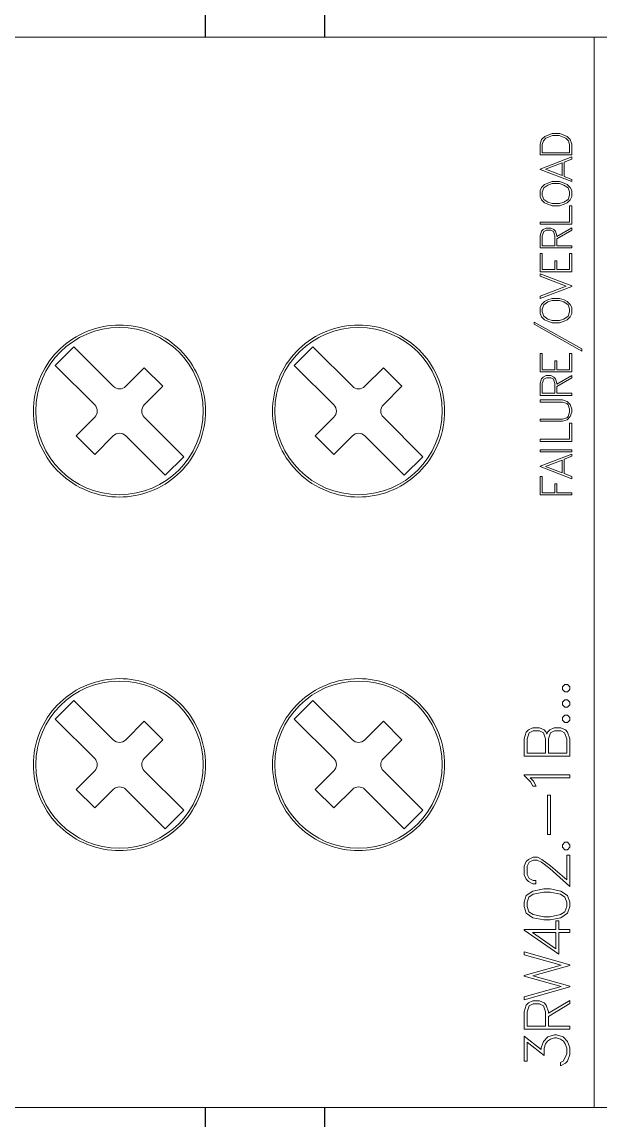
# Model space of a CAD drawing. Header units: millimetres. Extents: x 0 to 69574, y -5 to 41746.
# Drawn here: x 45450.32 to 45474.5, y 20274.33 to 20320.29 of the extents above; entities that cross this region are included whole.
import ezdxf

# ---------------------------------------------------------------- set-up
doc = ezdxf.new("R2010")
doc.units = ezdxf.units.MM
doc.set_wipeout_variables(frame=1)
doc.layers.add('000-PI-Oprema', color=30, linetype='Continuous', lineweight=5)
doc.layers.add('004-PI-DIN Šina', color=3, linetype='Continuous')

# ---------------------------------------------------------------- blocks, each defined once
blk = doc.blocks.new('3RW4026-1BB14')
blk.add_wipeout([(45618.425, 37573.123), (45663.225, 37573.123), (45663.225, 37448.123), (45618.425, 37448.123)]).dxf.layer = '000-PI-Oprema'
at = {"layer": '000-PI-Oprema'}
for p, q in [((45618.425, 37448.123), (45618.425, 37542.623)), ((45663.225, 37448.123), (45663.225, 37542.623)), ((45631.437, 37505.066), (45631.601, 37505.127)), ((45631.601, 37505.127), (45631.767, 37505.179)), ((45631.767, 37505.179), (45631.935, 37505.224)), ((45631.935, 37505.224), (45632.103, 37505.26)), ((45632.103, 37505.26), (45632.273, 37505.288)), ((45632.273, 37505.288), (45632.441, 37505.308)), ((45632.441, 37505.308), (45632.609, 37505.319)), ((45632.609, 37505.319), (45632.775, 37505.323)), ((45632.94, 37505.319), (45632.775, 37505.323)), ((45633.108, 37505.308), (45632.94, 37505.319)), ((45633.276, 37505.288), (45633.108, 37505.308)), ((45633.446, 37505.26), (45633.276, 37505.288)), ((45633.614, 37505.224), (45633.446, 37505.26)), ((45633.782, 37505.179), (45633.614, 37505.224)), ((45633.948, 37505.127), (45633.782, 37505.179)), ((45634.112, 37505.066), (45633.948, 37505.127)), ((45646.237, 37505.066), (45646.401, 37505.127)), ((45646.401, 37505.127), (45646.567, 37505.179)), ((45646.567, 37505.179), (45646.735, 37505.224)), ((45646.735, 37505.224), (45646.903, 37505.26)), ((45646.903, 37505.26), (45647.073, 37505.288)), ((45647.073, 37505.288), (45647.241, 37505.308)), ((45647.241, 37505.308), (45647.409, 37505.319)), ((45647.409, 37505.319), (45647.575, 37505.323)), ((45647.74, 37505.319), (45647.575, 37505.323)), ((45647.908, 37505.308), (45647.74, 37505.319)), ((45648.076, 37505.288), (45647.908, 37505.308)), ((45648.246, 37505.26), (45648.076, 37505.288)), ((45648.414, 37505.224), (45648.246, 37505.26)), ((45648.582, 37505.179), (45648.414, 37505.224)), ((45648.748, 37505.127), (45648.582, 37505.179)), ((45648.912, 37505.066), (45648.748, 37505.127)), ((45630.541, 37504.547), (45630.678, 37504.65)), ((45630.678, 37504.65), (45630.82, 37504.746)), ((45630.82, 37504.746), (45630.968, 37504.837)), ((45630.968, 37504.837), (45631.12, 37504.921)), ((45631.12, 37504.921), (45631.277, 37504.997)), ((45631.277, 37504.997), (45631.437, 37505.066)), ((45634.272, 37504.997), (45634.112, 37505.066)), ((45634.429, 37504.921), (45634.272, 37504.997)), ((45634.581, 37504.837), (45634.429, 37504.921)), ((45634.729, 37504.746), (45634.581, 37504.837)), ((45634.871, 37504.65), (45634.729, 37504.746)), ((45635.008, 37504.547), (45634.871, 37504.65)), ((45645.341, 37504.547), (45645.478, 37504.65)), ((45645.478, 37504.65), (45645.62, 37504.746)), ((45645.62, 37504.746), (45645.768, 37504.837)), ((45645.768, 37504.837), (45645.92, 37504.921)), ((45645.92, 37504.921), (45646.077, 37504.997)), ((45646.077, 37504.997), (45646.237, 37505.066)), ((45649.072, 37504.997), (45648.912, 37505.066)), ((45649.229, 37504.921), (45649.072, 37504.997)), ((45649.381, 37504.837), (45649.229, 37504.921)), ((45649.529, 37504.746), (45649.381, 37504.837)), ((45649.671, 37504.65), (45649.529, 37504.746)), ((45649.808, 37504.547), (45649.671, 37504.65)), ((45630.059, 37504.086), (45630.171, 37504.21)), ((45630.171, 37504.21), (45630.288, 37504.326)), ((45630.288, 37504.326), (45630.411, 37504.439)), ((45630.411, 37504.439), (45630.541, 37504.547)), ((45633.034, 37502.76), (45634.684, 37504.41)), ((45635.462, 37503.632), (45634.684, 37504.41)), ((45635.138, 37504.439), (45635.008, 37504.547)), ((45635.261, 37504.326), (45635.138, 37504.439)), ((45635.378, 37504.21), (45635.261, 37504.326)), ((45635.49, 37504.086), (45635.378, 37504.21)), ((45644.859, 37504.086), (45644.971, 37504.21)), ((45644.971, 37504.21), (45645.088, 37504.326)), ((45645.088, 37504.326), (45645.211, 37504.439)), ((45645.211, 37504.439), (45645.341, 37504.547)), ((45647.834, 37502.76), (45649.484, 37504.41)), ((45650.262, 37503.632), (45649.484, 37504.41)), ((45649.938, 37504.439), (45649.808, 37504.547)), ((45650.061, 37504.326), (45649.938, 37504.439)), ((45650.178, 37504.21), (45650.061, 37504.326)), ((45650.29, 37504.086), (45650.178, 37504.21)), ((45629.751, 37503.678), (45629.848, 37503.82)), ((45629.848, 37503.82), (45629.951, 37503.956)), ((45629.951, 37503.956), (45630.059, 37504.086)), ((45635.598, 37503.956), (45635.49, 37504.086)), ((45635.701, 37503.82), (45635.598, 37503.956)), ((45635.798, 37503.678), (45635.701, 37503.82)), ((45644.551, 37503.678), (45644.648, 37503.82)), ((45644.648, 37503.82), (45644.751, 37503.956)), ((45644.751, 37503.956), (45644.859, 37504.086)), ((45650.398, 37503.956), (45650.29, 37504.086)), ((45650.501, 37503.82), (45650.398, 37503.956)), ((45650.598, 37503.678), (45650.501, 37503.82)), ((45629.501, 37503.221), (45629.577, 37503.378)), ((45629.577, 37503.378), (45629.661, 37503.53)), ((45629.661, 37503.53), (45629.751, 37503.678)), ((45630.96, 37502.76), (45631.737, 37503.538)), ((45632.515, 37502.76), (45631.737, 37503.538)), ((45633.812, 37501.983), (45635.462, 37503.632)), ((45635.888, 37503.53), (45635.798, 37503.678)), ((45635.972, 37503.378), (45635.888, 37503.53)), ((45636.048, 37503.221), (45635.972, 37503.378)), ((45644.301, 37503.221), (45644.377, 37503.378)), ((45644.377, 37503.378), (45644.461, 37503.53)), ((45644.461, 37503.53), (45644.551, 37503.678)), ((45645.76, 37502.76), (45646.537, 37503.538)), ((45647.315, 37502.76), (45646.537, 37503.538)), ((45648.612, 37501.983), (45650.262, 37503.632)), ((45650.688, 37503.53), (45650.598, 37503.678)), ((45650.772, 37503.378), (45650.688, 37503.53)), ((45650.848, 37503.221), (45650.772, 37503.378)), ((45629.318, 37502.731), (45629.371, 37502.897)), ((45629.371, 37502.897), (45629.432, 37503.06)), ((45629.432, 37503.06), (45629.501, 37503.221)), ((45636.117, 37503.06), (45636.048, 37503.221)), ((45636.178, 37502.897), (45636.117, 37503.06)), ((45636.231, 37502.731), (45636.178, 37502.897)), ((45644.118, 37502.731), (45644.171, 37502.897)), ((45644.171, 37502.897), (45644.232, 37503.06)), ((45644.232, 37503.06), (45644.301, 37503.221)), ((45650.917, 37503.06), (45650.848, 37503.221)), ((45650.978, 37502.897), (45650.917, 37503.06)), ((45651.031, 37502.731), (45650.978, 37502.897)), ((45629.21, 37502.225), (45629.238, 37502.394)), ((45629.238, 37502.394), (45629.274, 37502.563)), ((45629.274, 37502.563), (45629.318, 37502.731)), ((45631.737, 37501.983), (45630.96, 37502.76)), ((45636.275, 37502.563), (45636.231, 37502.731)), ((45636.311, 37502.394), (45636.275, 37502.563)), ((45636.339, 37502.225), (45636.311, 37502.394)), ((45644.01, 37502.225), (45644.038, 37502.394)), ((45644.038, 37502.394), (45644.074, 37502.563)), ((45644.074, 37502.563), (45644.118, 37502.731)), ((45646.537, 37501.983), (45645.76, 37502.76)), ((45651.075, 37502.563), (45651.031, 37502.731)), ((45651.111, 37502.394), (45651.075, 37502.563)), ((45651.139, 37502.225), (45651.111, 37502.394)), ((45629.175, 37501.723), (45629.178, 37501.889)), ((45629.178, 37501.889), (45629.19, 37502.056)), ((45629.19, 37502.056), (45629.21, 37502.225)), ((45636.359, 37502.056), (45636.339, 37502.225)), ((45636.371, 37501.889), (45636.359, 37502.056)), ((45636.375, 37501.723), (45636.371, 37501.889)), ((45643.975, 37501.723), (45643.978, 37501.889)), ((45643.978, 37501.889), (45643.99, 37502.056)), ((45643.99, 37502.056), (45644.01, 37502.225)), ((45651.159, 37502.056), (45651.139, 37502.225)), ((45651.171, 37501.889), (45651.159, 37502.056)), ((45651.175, 37501.723), (45651.171, 37501.889)), ((45629.178, 37501.563), (45629.175, 37501.723)), ((45629.189, 37501.4), (45629.178, 37501.563)), ((45630.088, 37499.814), (45631.737, 37501.464)), ((45634.589, 37500.686), (45633.812, 37501.464)), ((45636.36, 37501.4), (45636.371, 37501.563)), ((45636.371, 37501.563), (45636.375, 37501.723)), ((45643.978, 37501.563), (45643.975, 37501.723)), ((45643.989, 37501.4), (45643.978, 37501.563)), ((45644.888, 37499.814), (45646.537, 37501.464)), ((45649.389, 37500.686), (45648.612, 37501.464)), ((45651.16, 37501.4), (45651.171, 37501.563)), ((45651.171, 37501.563), (45651.175, 37501.723)), ((45629.208, 37501.236), (45629.189, 37501.4)), ((45629.234, 37501.072), (45629.208, 37501.236)), ((45629.268, 37500.908), (45629.234, 37501.072)), ((45636.281, 37500.908), (45636.315, 37501.072)), ((45636.315, 37501.072), (45636.341, 37501.236)), ((45636.341, 37501.236), (45636.36, 37501.4)), ((45644.008, 37501.236), (45643.989, 37501.4)), ((45644.034, 37501.072), (45644.008, 37501.236)), ((45644.068, 37500.908), (45644.034, 37501.072)), ((45651.081, 37500.908), (45651.115, 37501.072)), ((45651.115, 37501.072), (45651.141, 37501.236)), ((45651.141, 37501.236), (45651.16, 37501.4)), ((45629.31, 37500.745), (45629.268, 37500.908)), ((45629.36, 37500.584), (45629.31, 37500.745)), ((45629.417, 37500.424), (45629.36, 37500.584)), ((45630.865, 37499.036), (45632.515, 37500.686)), ((45633.812, 37499.908), (45633.034, 37500.686)), ((45633.812, 37499.908), (45634.589, 37500.686)), ((45636.132, 37500.424), (45636.189, 37500.584)), ((45636.189, 37500.584), (45636.239, 37500.745)), ((45636.239, 37500.745), (45636.281, 37500.908)), ((45644.11, 37500.745), (45644.068, 37500.908)), ((45644.16, 37500.584), (45644.11, 37500.745)), ((45644.217, 37500.424), (45644.16, 37500.584)), ((45645.665, 37499.036), (45647.315, 37500.686)), ((45648.612, 37499.908), (45647.834, 37500.686)), ((45648.612, 37499.908), (45649.389, 37500.686)), ((45650.932, 37500.424), (45650.989, 37500.584)), ((45650.989, 37500.584), (45651.039, 37500.745)), ((45651.039, 37500.745), (45651.081, 37500.908)), ((45629.482, 37500.268), (45629.417, 37500.424)), ((45629.554, 37500.115), (45629.482, 37500.268)), ((45629.633, 37499.965), (45629.554, 37500.115)), ((45635.916, 37499.965), (45635.995, 37500.115)), ((45635.995, 37500.115), (45636.067, 37500.268)), ((45636.067, 37500.268), (45636.132, 37500.424)), ((45644.282, 37500.268), (45644.217, 37500.424)), ((45644.354, 37500.115), (45644.282, 37500.268)), ((45644.433, 37499.965), (45644.354, 37500.115)), ((45650.716, 37499.965), (45650.795, 37500.115)), ((45650.795, 37500.115), (45650.867, 37500.268)), ((45650.867, 37500.268), (45650.932, 37500.424)), ((45629.719, 37499.82), (45629.633, 37499.965)), ((45629.81, 37499.68), (45629.719, 37499.82)), ((45629.908, 37499.546), (45629.81, 37499.68)), ((45630.865, 37499.036), (45630.088, 37499.814)), ((45635.641, 37499.546), (45635.739, 37499.68)), ((45635.739, 37499.68), (45635.83, 37499.82)), ((45635.83, 37499.82), (45635.916, 37499.965)), ((45644.519, 37499.82), (45644.433, 37499.965)), ((45644.61, 37499.68), (45644.519, 37499.82)), ((45644.708, 37499.546), (45644.61, 37499.68)), ((45645.665, 37499.036), (45644.888, 37499.814)), ((45650.441, 37499.546), (45650.539, 37499.68)), ((45650.539, 37499.68), (45650.63, 37499.82)), ((45650.63, 37499.82), (45650.716, 37499.965)), ((45630.011, 37499.417), (45629.908, 37499.546)), ((45630.118, 37499.294), (45630.011, 37499.417)), ((45630.229, 37499.178), (45630.118, 37499.294)), ((45630.345, 37499.067), (45630.229, 37499.178)), ((45635.204, 37499.067), (45635.32, 37499.178)), ((45635.32, 37499.178), (45635.431, 37499.294)), ((45635.431, 37499.294), (45635.538, 37499.417)), ((45635.538, 37499.417), (45635.641, 37499.546)), ((45644.811, 37499.417), (45644.708, 37499.546)), ((45644.918, 37499.294), (45644.811, 37499.417)), ((45645.029, 37499.178), (45644.918, 37499.294)), ((45645.145, 37499.067), (45645.029, 37499.178)), ((45650.004, 37499.067), (45650.12, 37499.178)), ((45650.12, 37499.178), (45650.231, 37499.294)), ((45650.231, 37499.294), (45650.338, 37499.417)), ((45650.338, 37499.417), (45650.441, 37499.546)), ((45630.468, 37498.96), (45630.345, 37499.067)), ((45630.596, 37498.857), (45630.468, 37498.96)), ((45630.731, 37498.759), (45630.596, 37498.857)), ((45630.871, 37498.668), (45630.731, 37498.759)), ((45631.016, 37498.582), (45630.871, 37498.668)), ((45634.533, 37498.582), (45634.678, 37498.668)), ((45634.678, 37498.668), (45634.818, 37498.759)), ((45634.818, 37498.759), (45634.953, 37498.857)), ((45634.953, 37498.857), (45635.081, 37498.96)), ((45635.081, 37498.96), (45635.204, 37499.067)), ((45645.268, 37498.96), (45645.145, 37499.067)), ((45645.396, 37498.857), (45645.268, 37498.96)), ((45645.531, 37498.759), (45645.396, 37498.857)), ((45645.671, 37498.668), (45645.531, 37498.759)), ((45645.816, 37498.582), (45645.671, 37498.668)), ((45649.333, 37498.582), (45649.478, 37498.668)), ((45649.478, 37498.668), (45649.618, 37498.759)), ((45649.618, 37498.759), (45649.753, 37498.857)), ((45649.753, 37498.857), (45649.881, 37498.96)), ((45649.881, 37498.96), (45650.004, 37499.067)), ((45631.166, 37498.503), (45631.016, 37498.582)), ((45631.319, 37498.431), (45631.166, 37498.503)), ((45631.475, 37498.366), (45631.319, 37498.431)), ((45631.635, 37498.309), (45631.475, 37498.366)), ((45631.796, 37498.259), (45631.635, 37498.309)), ((45631.959, 37498.217), (45631.796, 37498.259)), ((45632.123, 37498.183), (45631.959, 37498.217)), ((45633.426, 37498.183), (45633.59, 37498.217)), ((45633.59, 37498.217), (45633.753, 37498.259)), ((45633.753, 37498.259), (45633.914, 37498.309)), ((45633.914, 37498.309), (45634.074, 37498.366)), ((45634.074, 37498.366), (45634.23, 37498.431)), ((45634.23, 37498.431), (45634.384, 37498.503)), ((45634.384, 37498.503), (45634.533, 37498.582)), ((45645.966, 37498.503), (45645.816, 37498.582)), ((45646.119, 37498.431), (45645.966, 37498.503)), ((45646.275, 37498.366), (45646.119, 37498.431)), ((45646.435, 37498.309), (45646.275, 37498.366)), ((45646.596, 37498.259), (45646.435, 37498.309)), ((45646.759, 37498.217), (45646.596, 37498.259)), ((45646.923, 37498.183), (45646.759, 37498.217)), ((45648.226, 37498.183), (45648.39, 37498.217)), ((45648.39, 37498.217), (45648.553, 37498.259)), ((45648.553, 37498.259), (45648.714, 37498.309)), ((45648.714, 37498.309), (45648.874, 37498.366)), ((45648.874, 37498.366), (45649.03, 37498.431)), ((45649.03, 37498.431), (45649.184, 37498.503)), ((45649.184, 37498.503), (45649.333, 37498.582)), ((45632.287, 37498.156), (45632.123, 37498.183)), ((45632.451, 37498.138), (45632.287, 37498.156)), ((45632.614, 37498.127), (45632.451, 37498.138)), ((45632.775, 37498.123), (45632.614, 37498.127)), ((45632.775, 37498.123), (45632.935, 37498.127)), ((45632.935, 37498.127), (45633.098, 37498.138)), ((45633.098, 37498.138), (45633.262, 37498.156)), ((45633.262, 37498.156), (45633.426, 37498.183)), ((45647.087, 37498.156), (45646.923, 37498.183)), ((45647.251, 37498.138), (45647.087, 37498.156)), ((45647.414, 37498.127), (45647.251, 37498.138)), ((45647.575, 37498.123), (45647.414, 37498.127)), ((45647.575, 37498.123), (45647.735, 37498.127)), ((45647.735, 37498.127), (45647.898, 37498.138)), ((45647.898, 37498.138), (45648.062, 37498.156)), ((45648.062, 37498.156), (45648.226, 37498.183)), ((45631.117, 37494.919), (45631.274, 37494.996)), ((45631.274, 37494.996), (45631.435, 37495.065)), ((45631.435, 37495.065), (45631.599, 37495.126)), ((45631.599, 37495.126), (45631.765, 37495.179)), ((45631.765, 37495.179), (45631.933, 37495.223)), ((45631.933, 37495.223), (45632.102, 37495.26)), ((45632.102, 37495.26), (45632.272, 37495.288)), ((45632.272, 37495.288), (45632.441, 37495.308)), ((45632.441, 37495.308), (45632.609, 37495.319)), ((45632.609, 37495.319), (45632.775, 37495.323)), ((45632.94, 37495.319), (45632.775, 37495.323)), ((45633.108, 37495.308), (45632.94, 37495.319)), ((45633.277, 37495.288), (45633.108, 37495.308)), ((45633.447, 37495.26), (45633.277, 37495.288)), ((45633.616, 37495.223), (45633.447, 37495.26)), ((45633.784, 37495.179), (45633.616, 37495.223)), ((45633.95, 37495.126), (45633.784, 37495.179)), ((45634.114, 37495.065), (45633.95, 37495.126)), ((45634.275, 37494.996), (45634.114, 37495.065)), ((45634.432, 37494.919), (45634.275, 37494.996)), ((45645.917, 37494.919), (45646.074, 37494.996)), ((45646.074, 37494.996), (45646.235, 37495.065)), ((45646.235, 37495.065), (45646.399, 37495.126)), ((45646.399, 37495.126), (45646.565, 37495.179)), ((45646.565, 37495.179), (45646.733, 37495.223)), ((45646.733, 37495.223), (45646.902, 37495.26)), ((45646.902, 37495.26), (45647.072, 37495.288)), ((45647.072, 37495.288), (45647.241, 37495.308)), ((45647.241, 37495.308), (45647.409, 37495.319)), ((45647.409, 37495.319), (45647.575, 37495.323)), ((45647.74, 37495.319), (45647.575, 37495.323)), ((45647.908, 37495.308), (45647.74, 37495.319)), ((45648.077, 37495.288), (45647.908, 37495.308)), ((45648.247, 37495.26), (45648.077, 37495.288)), ((45648.416, 37495.223), (45648.247, 37495.26)), ((45648.584, 37495.179), (45648.416, 37495.223)), ((45648.75, 37495.126), (45648.584, 37495.179)), ((45648.914, 37495.065), (45648.75, 37495.126)), ((45649.075, 37494.996), (45648.914, 37495.065)), ((45649.232, 37494.919), (45649.075, 37494.996)), ((45630.408, 37494.436), (45630.538, 37494.544)), ((45630.538, 37494.544), (45630.675, 37494.647)), ((45630.675, 37494.647), (45630.817, 37494.745)), ((45630.817, 37494.745), (45630.965, 37494.835)), ((45630.965, 37494.835), (45631.117, 37494.919)), ((45634.584, 37494.835), (45634.432, 37494.919)), ((45634.732, 37494.745), (45634.584, 37494.835)), ((45634.874, 37494.647), (45634.732, 37494.745)), ((45635.011, 37494.544), (45634.874, 37494.647)), ((45635.141, 37494.436), (45635.011, 37494.544)), ((45645.208, 37494.436), (45645.338, 37494.544)), ((45645.338, 37494.544), (45645.475, 37494.647)), ((45645.475, 37494.647), (45645.617, 37494.745)), ((45645.617, 37494.745), (45645.765, 37494.835)), ((45645.765, 37494.835), (45645.917, 37494.919)), ((45649.384, 37494.835), (45649.232, 37494.919)), ((45649.532, 37494.745), (45649.384, 37494.835)), ((45649.674, 37494.647), (45649.532, 37494.745)), ((45649.811, 37494.544), (45649.674, 37494.647)), ((45649.941, 37494.436), (45649.811, 37494.544)), ((45629.948, 37493.953), (45630.056, 37494.083)), ((45630.056, 37494.083), (45630.169, 37494.207)), ((45630.169, 37494.207), (45630.285, 37494.324)), ((45630.285, 37494.324), (45630.408, 37494.436)), ((45633.034, 37492.76), (45634.684, 37494.41)), ((45635.462, 37493.632), (45634.684, 37494.41)), ((45635.264, 37494.324), (45635.141, 37494.436)), ((45635.38, 37494.207), (45635.264, 37494.324)), ((45635.493, 37494.083), (45635.38, 37494.207)), ((45635.601, 37493.953), (45635.493, 37494.083)), ((45644.748, 37493.953), (45644.856, 37494.083)), ((45644.856, 37494.083), (45644.969, 37494.207)), ((45644.969, 37494.207), (45645.085, 37494.324)), ((45645.085, 37494.324), (45645.208, 37494.436)), ((45647.834, 37492.76), (45649.484, 37494.41)), ((45650.262, 37493.632), (45649.484, 37494.41)), ((45650.064, 37494.324), (45649.941, 37494.436)), ((45650.18, 37494.207), (45650.064, 37494.324)), ((45650.293, 37494.083), (45650.18, 37494.207)), ((45650.401, 37493.953), (45650.293, 37494.083)), ((45629.659, 37493.527), (45629.749, 37493.674)), ((45629.749, 37493.674), (45629.846, 37493.817)), ((45629.846, 37493.817), (45629.948, 37493.953)), ((45633.812, 37491.983), (45635.462, 37493.632)), ((45635.703, 37493.817), (45635.601, 37493.953)), ((45635.8, 37493.674), (45635.703, 37493.817)), ((45635.89, 37493.527), (45635.8, 37493.674)), ((45644.459, 37493.527), (45644.549, 37493.674)), ((45644.549, 37493.674), (45644.646, 37493.817)), ((45644.646, 37493.817), (45644.748, 37493.953)), ((45648.612, 37491.983), (45650.262, 37493.632)), ((45650.503, 37493.817), (45650.401, 37493.953)), ((45650.6, 37493.674), (45650.503, 37493.817)), ((45650.69, 37493.527), (45650.6, 37493.674)), ((45629.431, 37493.057), (45629.499, 37493.218)), ((45629.499, 37493.218), (45629.576, 37493.374)), ((45629.576, 37493.374), (45629.659, 37493.527)), ((45630.96, 37492.76), (45631.737, 37493.538)), ((45632.515, 37492.76), (45631.737, 37493.538)), ((45635.974, 37493.374), (45635.89, 37493.527)), ((45636.05, 37493.218), (45635.974, 37493.374)), ((45636.118, 37493.057), (45636.05, 37493.218)), ((45644.231, 37493.057), (45644.299, 37493.218)), ((45644.299, 37493.218), (45644.376, 37493.374)), ((45644.376, 37493.374), (45644.459, 37493.527)), ((45645.76, 37492.76), (45646.537, 37493.538)), ((45647.315, 37492.76), (45646.537, 37493.538)), ((45650.774, 37493.374), (45650.69, 37493.527)), ((45650.85, 37493.218), (45650.774, 37493.374)), ((45650.918, 37493.057), (45650.85, 37493.218)), ((45629.273, 37492.561), (45629.318, 37492.728)), ((45629.318, 37492.728), (45629.37, 37492.894)), ((45629.37, 37492.894), (45629.431, 37493.057)), ((45631.737, 37491.983), (45630.96, 37492.76)), ((45636.179, 37492.894), (45636.118, 37493.057)), ((45636.231, 37492.728), (45636.179, 37492.894)), ((45636.276, 37492.561), (45636.231, 37492.728)), ((45644.073, 37492.561), (45644.118, 37492.728)), ((45644.118, 37492.728), (45644.17, 37492.894)), ((45644.17, 37492.894), (45644.231, 37493.057)), ((45646.537, 37491.983), (45645.76, 37492.76)), ((45650.979, 37492.894), (45650.918, 37493.057)), ((45651.031, 37492.728), (45650.979, 37492.894)), ((45651.076, 37492.561), (45651.031, 37492.728)), ((45629.21, 37492.224), (45629.237, 37492.392)), ((45629.237, 37492.392), (45629.273, 37492.561)), ((45636.312, 37492.392), (45636.276, 37492.561)), ((45636.34, 37492.224), (45636.312, 37492.392)), ((45644.01, 37492.224), (45644.037, 37492.392)), ((45644.037, 37492.392), (45644.073, 37492.561)), ((45651.112, 37492.392), (45651.076, 37492.561)), ((45651.14, 37492.224), (45651.112, 37492.392)), ((45629.175, 37491.723), (45629.178, 37491.888)), ((45629.178, 37491.888), (45629.19, 37492.055)), ((45629.19, 37492.055), (45629.21, 37492.224)), ((45636.359, 37492.055), (45636.34, 37492.224)), ((45636.371, 37491.888), (45636.359, 37492.055)), ((45636.375, 37491.723), (45636.371, 37491.888)), ((45643.975, 37491.723), (45643.978, 37491.888)), ((45643.978, 37491.888), (45643.99, 37492.055)), ((45643.99, 37492.055), (45644.01, 37492.224)), ((45651.159, 37492.055), (45651.14, 37492.224)), ((45651.171, 37491.888), (45651.159, 37492.055)), ((45651.175, 37491.723), (45651.171, 37491.888)), ((45629.178, 37491.563), (45629.175, 37491.723)), ((45629.189, 37491.401), (45629.178, 37491.563)), ((45629.208, 37491.237), (45629.189, 37491.401)), ((45630.088, 37489.814), (45631.737, 37491.464)), ((45634.589, 37490.686), (45633.812, 37491.464)), ((45636.342, 37491.237), (45636.36, 37491.401)), ((45636.36, 37491.401), (45636.371, 37491.563)), ((45636.371, 37491.563), (45636.375, 37491.723)), ((45643.978, 37491.563), (45643.975, 37491.723)), ((45643.989, 37491.401), (45643.978, 37491.563)), ((45644.008, 37491.237), (45643.989, 37491.401)), ((45644.888, 37489.814), (45646.537, 37491.464)), ((45649.389, 37490.686), (45648.612, 37491.464)), ((45651.142, 37491.237), (45651.16, 37491.401)), ((45651.16, 37491.401), (45651.171, 37491.563)), ((45651.171, 37491.563), (45651.175, 37491.723)), ((45629.234, 37491.073), (45629.208, 37491.237)), ((45629.268, 37490.91), (45629.234, 37491.073)), ((45629.309, 37490.747), (45629.268, 37490.91)), ((45636.24, 37490.747), (45636.281, 37490.91)), ((45636.281, 37490.91), (45636.315, 37491.073)), ((45636.315, 37491.073), (45636.342, 37491.237)), ((45644.034, 37491.073), (45644.008, 37491.237)), ((45644.068, 37490.91), (45644.034, 37491.073)), ((45644.109, 37490.747), (45644.068, 37490.91)), ((45651.04, 37490.747), (45651.081, 37490.91)), ((45651.081, 37490.91), (45651.115, 37491.073)), ((45651.115, 37491.073), (45651.142, 37491.237)), ((45629.359, 37490.586), (45629.309, 37490.747)), ((45629.416, 37490.427), (45629.359, 37490.586)), ((45629.481, 37490.271), (45629.416, 37490.427)), ((45630.865, 37489.036), (45632.515, 37490.686)), ((45633.812, 37489.908), (45633.034, 37490.686)), ((45633.812, 37489.908), (45634.589, 37490.686)), ((45636.068, 37490.271), (45636.133, 37490.427)), ((45636.133, 37490.427), (45636.19, 37490.586)), ((45636.19, 37490.586), (45636.24, 37490.747)), ((45644.159, 37490.586), (45644.109, 37490.747)), ((45644.216, 37490.427), (45644.159, 37490.586)), ((45644.281, 37490.271), (45644.216, 37490.427)), ((45645.665, 37489.036), (45647.315, 37490.686)), ((45648.612, 37489.908), (45647.834, 37490.686)), ((45648.612, 37489.908), (45649.389, 37490.686)), ((45650.868, 37490.271), (45650.933, 37490.427)), ((45650.933, 37490.427), (45650.99, 37490.586)), ((45650.99, 37490.586), (45651.04, 37490.747)), ((45629.552, 37490.118), (45629.481, 37490.271)), ((45629.631, 37489.969), (45629.552, 37490.118)), ((45629.717, 37489.824), (45629.631, 37489.969)), ((45635.833, 37489.824), (45635.918, 37489.969)), ((45635.918, 37489.969), (45635.997, 37490.118)), ((45635.997, 37490.118), (45636.068, 37490.271)), ((45644.352, 37490.118), (45644.281, 37490.271)), ((45644.431, 37489.969), (45644.352, 37490.118)), ((45644.517, 37489.824), (45644.431, 37489.969)), ((45650.633, 37489.824), (45650.718, 37489.969)), ((45650.718, 37489.969), (45650.797, 37490.118)), ((45650.797, 37490.118), (45650.868, 37490.271)), ((45629.808, 37489.684), (45629.717, 37489.824)), ((45629.905, 37489.549), (45629.808, 37489.684)), ((45630.008, 37489.42), (45629.905, 37489.549)), ((45630.865, 37489.036), (45630.088, 37489.814)), ((45635.541, 37489.42), (45635.644, 37489.549)), ((45635.644, 37489.549), (45635.741, 37489.684)), ((45635.741, 37489.684), (45635.833, 37489.824)), ((45644.608, 37489.684), (45644.517, 37489.824)), ((45644.705, 37489.549), (45644.608, 37489.684)), ((45644.808, 37489.42), (45644.705, 37489.549)), ((45645.665, 37489.036), (45644.888, 37489.814)), ((45650.341, 37489.42), (45650.444, 37489.549)), ((45650.444, 37489.549), (45650.541, 37489.684)), ((45650.541, 37489.684), (45650.633, 37489.824)), ((45630.115, 37489.297), (45630.008, 37489.42)), ((45630.226, 37489.181), (45630.115, 37489.297)), ((45630.342, 37489.07), (45630.226, 37489.181)), ((45630.464, 37488.963), (45630.342, 37489.07)), ((45635.085, 37488.963), (45635.207, 37489.07)), ((45635.207, 37489.07), (45635.323, 37489.181)), ((45635.323, 37489.181), (45635.434, 37489.297)), ((45635.434, 37489.297), (45635.541, 37489.42)), ((45644.915, 37489.297), (45644.808, 37489.42)), ((45645.026, 37489.181), (45644.915, 37489.297)), ((45645.142, 37489.07), (45645.026, 37489.181)), ((45645.264, 37488.963), (45645.142, 37489.07)), ((45649.885, 37488.963), (45650.007, 37489.07)), ((45650.007, 37489.07), (45650.123, 37489.181)), ((45650.123, 37489.181), (45650.234, 37489.297)), ((45650.234, 37489.297), (45650.341, 37489.42)), ((45630.593, 37488.86), (45630.464, 37488.963)), ((45630.727, 37488.762), (45630.593, 37488.86)), ((45630.867, 37488.67), (45630.727, 37488.762)), ((45631.012, 37488.584), (45630.867, 37488.67)), ((45631.162, 37488.505), (45631.012, 37488.584)), ((45634.387, 37488.505), (45634.537, 37488.584)), ((45634.537, 37488.584), (45634.682, 37488.67)), ((45634.682, 37488.67), (45634.822, 37488.762)), ((45634.822, 37488.762), (45634.956, 37488.86)), ((45634.956, 37488.86), (45635.085, 37488.963)), ((45645.393, 37488.86), (45645.264, 37488.963)), ((45645.527, 37488.762), (45645.393, 37488.86)), ((45645.667, 37488.67), (45645.527, 37488.762)), ((45645.812, 37488.584), (45645.667, 37488.67)), ((45645.962, 37488.505), (45645.812, 37488.584)), ((45649.187, 37488.505), (45649.337, 37488.584)), ((45649.337, 37488.584), (45649.482, 37488.67)), ((45649.482, 37488.67), (45649.622, 37488.762)), ((45649.622, 37488.762), (45649.756, 37488.86)), ((45649.756, 37488.86), (45649.885, 37488.963)), ((45631.315, 37488.432), (45631.162, 37488.505)), ((45631.472, 37488.367), (45631.315, 37488.432)), ((45631.632, 37488.31), (45631.472, 37488.367)), ((45631.793, 37488.26), (45631.632, 37488.31)), ((45631.957, 37488.217), (45631.793, 37488.26)), ((45632.121, 37488.183), (45631.957, 37488.217)), ((45632.286, 37488.157), (45632.121, 37488.183)), ((45632.45, 37488.138), (45632.286, 37488.157)), ((45632.613, 37488.127), (45632.45, 37488.138)), ((45632.775, 37488.123), (45632.613, 37488.127)), ((45632.775, 37488.123), (45632.936, 37488.127)), ((45632.936, 37488.127), (45633.099, 37488.138)), ((45633.099, 37488.138), (45633.263, 37488.157)), ((45633.263, 37488.157), (45633.428, 37488.183)), ((45633.428, 37488.183), (45633.592, 37488.217)), ((45633.592, 37488.217), (45633.756, 37488.26)), ((45633.756, 37488.26), (45633.917, 37488.31)), ((45633.917, 37488.31), (45634.077, 37488.367)), ((45634.077, 37488.367), (45634.234, 37488.432)), ((45634.234, 37488.432), (45634.387, 37488.505)), ((45646.115, 37488.432), (45645.962, 37488.505)), ((45646.272, 37488.367), (45646.115, 37488.432)), ((45646.432, 37488.31), (45646.272, 37488.367)), ((45646.593, 37488.26), (45646.432, 37488.31)), ((45646.757, 37488.217), (45646.593, 37488.26)), ((45646.921, 37488.183), (45646.757, 37488.217)), ((45647.086, 37488.157), (45646.921, 37488.183)), ((45647.25, 37488.138), (45647.086, 37488.157)), ((45647.413, 37488.127), (45647.25, 37488.138)), ((45647.575, 37488.123), (45647.413, 37488.127)), ((45647.575, 37488.123), (45647.736, 37488.127)), ((45647.736, 37488.127), (45647.899, 37488.138)), ((45647.899, 37488.138), (45648.063, 37488.157)), ((45648.063, 37488.157), (45648.228, 37488.183)), ((45648.228, 37488.183), (45648.392, 37488.217)), ((45648.392, 37488.217), (45648.556, 37488.26)), ((45648.556, 37488.26), (45648.717, 37488.31)), ((45648.717, 37488.31), (45648.877, 37488.367)), ((45648.877, 37488.367), (45649.034, 37488.432)), ((45649.034, 37488.432), (45649.187, 37488.505)), ((45620.357, 37484.798), (45621.408, 37484.798)), ((45620.357, 37484.671), (45620.357, 37484.798)), ((45620.357, 37484.671), (45621.157, 37484.671)), ((45620.605, 37483.956), (45621.157, 37484.671)), ((45620.848, 37484.086), (45621.408, 37484.798)), ((45621.697, 37484.798), (45622.431, 37484.798)), ((45621.697, 37482.887), (45621.697, 37484.798)), ((45621.825, 37484.671), (45622.425, 37484.671)), ((45621.825, 37483.906), (45621.825, 37484.671)), ((45622.68, 37484.583), (45622.425, 37484.671)), ((45622.705, 37484.706), (45622.431, 37484.798)), ((45622.764, 37484.418), (45622.68, 37484.583)), ((45622.801, 37484.613), (45622.705, 37484.706)), ((45622.764, 37484.159), (45622.764, 37484.418)), ((45622.892, 37484.427), (45622.801, 37484.613)), ((45622.892, 37484.15), (45622.892, 37484.427)), ((45623.476, 37482.887), (45622.927, 37484.798)), ((45622.927, 37484.798), (45623.06, 37484.798)), ((45623.491, 37483.249), (45623.06, 37484.798)), ((45623.491, 37483.249), (45623.921, 37484.798)), ((45623.506, 37482.887), (45623.936, 37484.436)), ((45623.921, 37484.798), (45623.952, 37484.798)), ((45624.367, 37482.887), (45623.936, 37484.436)), ((45624.383, 37483.249), (45623.952, 37484.798)), ((45624.383, 37483.249), (45624.813, 37484.798)), ((45624.398, 37482.887), (45624.945, 37484.798)), ((45624.813, 37484.798), (45624.945, 37484.798)), ((45624.835, 37483.342), (45625.846, 37484.798)), ((45625.066, 37483.47), (45625.749, 37484.452)), ((45625.749, 37483.47), (45625.749, 37484.452)), ((45625.846, 37484.798), (45625.877, 37484.798)), ((45625.877, 37483.47), (45625.877, 37484.798)), ((45626.28, 37483.979), (45626.369, 37484.429)), ((45626.369, 37484.429), (45626.555, 37484.706)), ((45626.407, 37483.975), (45626.497, 37484.416)), ((45626.497, 37484.416), (45626.617, 37484.597)), ((45626.555, 37484.706), (45626.833, 37484.798)), ((45626.617, 37484.597), (45626.838, 37484.671)), ((45626.833, 37484.798), (45627.017, 37484.798)), ((45626.838, 37484.671), (45627.012, 37484.671)), ((45627.232, 37484.597), (45627.012, 37484.671)), ((45627.294, 37484.706), (45627.017, 37484.798)), ((45627.352, 37484.416), (45627.232, 37484.597)), ((45627.481, 37484.429), (45627.294, 37484.706)), ((45627.442, 37483.975), (45627.352, 37484.416)), ((45627.57, 37483.979), (45627.481, 37484.429)), ((45627.792, 37484.428), (45627.883, 37484.615)), ((45627.792, 37484.314), (45627.792, 37484.428)), ((45627.883, 37484.615), (45627.977, 37484.707)), ((45627.921, 37484.418), (45628.006, 37484.586)), ((45627.921, 37484.314), (45627.921, 37484.418)), ((45627.977, 37484.707), (45628.164, 37484.798)), ((45628.006, 37484.586), (45628.174, 37484.671)), ((45628.164, 37484.798), (45628.531, 37484.798)), ((45628.174, 37484.671), (45628.52, 37484.671)), ((45628.689, 37484.586), (45628.52, 37484.671)), ((45628.716, 37484.706), (45628.531, 37484.798)), ((45628.772, 37484.418), (45628.689, 37484.586)), ((45628.811, 37484.613), (45628.716, 37484.706)), ((45628.772, 37484.25), (45628.772, 37484.418)), ((45628.903, 37484.426), (45628.811, 37484.613)), ((45628.903, 37484.237), (45628.903, 37484.426)), ((45631.869, 37484.434), (45632.055, 37484.529)), ((45631.869, 37484.3), (45631.869, 37484.434)), ((45632.055, 37484.529), (45632.326, 37484.798)), ((45632.08, 37484.404), (45632.226, 37484.551)), ((45632.226, 37482.887), (45632.226, 37484.551)), ((45632.326, 37484.798), (45632.353, 37484.798)), ((45632.353, 37482.887), (45632.353, 37484.798)), ((45633.123, 37484.798), (45633.856, 37484.798)), ((45633.123, 37482.887), (45633.123, 37484.798)), ((45633.25, 37484.671), (45633.85, 37484.671)), ((45633.25, 37483.906), (45633.25, 37484.671)), ((45634.105, 37484.583), (45633.85, 37484.671)), ((45634.13, 37484.706), (45633.856, 37484.798)), ((45634.19, 37484.418), (45634.105, 37484.583)), ((45634.227, 37484.613), (45634.13, 37484.706)), ((45634.19, 37484.159), (45634.19, 37484.418)), ((45634.317, 37484.427), (45634.227, 37484.613)), ((45634.317, 37484.15), (45634.317, 37484.427)), ((45620.605, 37483.956), (45620.911, 37483.956)), ((45620.848, 37484.086), (45620.916, 37484.086)), ((45621.082, 37483.898), (45620.911, 37483.956)), ((45621.191, 37483.994), (45620.916, 37484.086)), ((45621.378, 37483.808), (45621.191, 37483.994)), ((45622.425, 37483.906), (45622.68, 37483.994)), ((45622.68, 37483.994), (45622.764, 37484.159)), ((45622.704, 37483.871), (45622.801, 37483.964)), ((45622.801, 37483.964), (45622.892, 37484.15)), ((45626.28, 37483.706), (45626.28, 37483.979)), ((45626.407, 37483.713), (45626.407, 37483.975)), ((45627.442, 37483.713), (45627.442, 37483.975)), ((45627.57, 37483.706), (45627.57, 37483.979)), ((45627.792, 37484.314), (45627.921, 37484.314)), ((45628.421, 37483.723), (45628.686, 37484.076)), ((45628.541, 37483.695), (45628.811, 37484.054)), ((45628.686, 37484.076), (45628.772, 37484.25)), ((45628.811, 37484.054), (45628.903, 37484.237)), ((45631.869, 37484.3), (45632.08, 37484.404)), ((45633.85, 37483.906), (45634.105, 37483.994)), ((45634.105, 37483.994), (45634.19, 37484.159)), ((45634.129, 37483.87), (45634.226, 37483.963)), ((45634.226, 37483.963), (45634.317, 37484.15)), ((45644.067, 37484.129), (45644.835, 37484.129)), ((45644.067, 37482.806), (45644.067, 37484.129)), ((45644.155, 37484.041), (45644.835, 37484.041)), ((45644.155, 37483.512), (45644.155, 37484.041)), ((45644.743, 37482.806), (45645.248, 37484.129)), ((45644.835, 37484.041), (45644.835, 37484.129)), ((45645.248, 37484.129), (45645.267, 37484.129)), ((45645.773, 37482.806), (45645.267, 37484.129)), ((45645.862, 37484.129), (45645.951, 37484.129)), ((45645.862, 37482.806), (45645.862, 37484.129)), ((45645.951, 37482.806), (45645.951, 37484.129)), ((45646.307, 37484.129), (45646.395, 37484.129)), ((45646.307, 37482.806), (45646.307, 37484.129)), ((45646.395, 37482.894), (45646.395, 37484.129)), ((45647.149, 37484.129), (45647.237, 37484.129)), ((45647.149, 37483.188), (45647.149, 37484.129)), ((45647.237, 37483.191), (45647.237, 37484.129)), ((45647.954, 37484.129), (45648.042, 37484.129)), ((45647.954, 37483.191), (45647.954, 37484.129)), ((45648.042, 37483.188), (45648.042, 37484.129)), ((45648.23, 37484.129), (45648.738, 37484.129)), ((45648.23, 37482.806), (45648.23, 37484.129)), ((45648.318, 37484.041), (45648.734, 37484.041)), ((45648.318, 37483.512), (45648.318, 37484.041)), ((45648.91, 37483.98), (45648.734, 37484.041)), ((45648.927, 37484.065), (45648.738, 37484.129)), ((45648.969, 37483.866), (45648.91, 37483.98)), ((45648.994, 37484.001), (45648.927, 37484.065)), ((45649.057, 37483.872), (45648.994, 37484.001)), ((45649.215, 37484.129), (45649.982, 37484.129)), ((45649.215, 37482.806), (45649.215, 37484.129)), ((45649.303, 37484.041), (45649.982, 37484.041)), ((45649.303, 37483.512), (45649.303, 37484.041)), ((45649.982, 37484.041), (45649.982, 37484.129)), ((45650.079, 37482.378), (45651.206, 37484.381)), ((45650.174, 37482.378), (45651.301, 37484.381)), ((45651.206, 37484.381), (45651.301, 37484.381)), ((45651.399, 37483.939), (45651.526, 37484.065)), ((45651.423, 37483.799), (45651.543, 37483.98)), ((45651.526, 37484.065), (45651.654, 37484.129)), ((45651.543, 37483.98), (45651.722, 37484.04)), ((45651.654, 37484.129), (45651.908, 37484.129)), ((45651.722, 37484.04), (45651.842, 37484.04)), ((45652.02, 37483.98), (45651.842, 37484.04)), ((45652.037, 37484.065), (45651.908, 37484.129)), ((45652.141, 37483.799), (45652.02, 37483.98)), ((45652.163, 37483.939), (45652.037, 37484.065)), ((45652.792, 37482.806), (45652.286, 37484.129)), ((45652.286, 37484.129), (45652.379, 37484.129)), ((45652.802, 37483.042), (45652.379, 37484.129)), ((45652.802, 37483.042), (45653.225, 37484.129)), ((45652.811, 37482.806), (45653.317, 37484.129)), ((45653.225, 37484.129), (45653.317, 37484.129)), ((45653.406, 37484.129), (45654.174, 37484.129)), ((45653.406, 37482.806), (45653.406, 37484.129)), ((45653.494, 37484.041), (45654.174, 37484.041)), ((45653.494, 37483.512), (45653.494, 37484.041)), ((45654.174, 37484.041), (45654.174, 37484.129)), ((45654.409, 37484.129), (45654.916, 37484.129)), ((45654.409, 37482.806), (45654.409, 37484.129)), ((45654.497, 37484.041), (45654.912, 37484.041)), ((45654.497, 37483.512), (45654.497, 37484.041)), ((45655.089, 37483.98), (45654.912, 37484.041)), ((45655.106, 37484.065), (45654.916, 37484.129)), ((45655.147, 37483.866), (45655.089, 37483.98)), ((45655.173, 37484.001), (45655.106, 37484.065)), ((45655.235, 37483.872), (45655.173, 37484.001)), ((45655.393, 37484.129), (45655.481, 37484.129)), ((45655.393, 37482.806), (45655.393, 37484.129)), ((45655.481, 37482.894), (45655.481, 37484.129)), ((45656.294, 37483.939), (45656.422, 37484.065)), ((45656.318, 37483.799), (45656.438, 37483.98)), ((45656.422, 37484.065), (45656.55, 37484.129)), ((45656.438, 37483.98), (45656.617, 37484.04)), ((45656.55, 37484.129), (45656.803, 37484.129)), ((45656.617, 37484.04), (45656.737, 37484.04)), ((45656.915, 37483.98), (45656.737, 37484.04)), ((45656.932, 37484.065), (45656.803, 37484.129)), ((45657.036, 37483.799), (45656.915, 37483.98)), ((45657.058, 37483.939), (45656.932, 37484.065)), ((45657.182, 37482.806), (45657.687, 37484.129)), ((45657.687, 37484.129), (45657.706, 37484.129)), ((45658.212, 37482.806), (45657.706, 37484.129)), ((45658.301, 37484.129), (45658.75, 37484.129)), ((45658.301, 37482.806), (45658.301, 37484.129)), ((45658.391, 37484.039), (45658.735, 37484.039)), ((45658.391, 37482.896), (45658.391, 37484.039)), ((45658.892, 37483.987), (45658.735, 37484.039)), ((45658.94, 37484.065), (45658.75, 37484.129)), ((45658.993, 37483.886), (45658.892, 37483.987)), ((45659.069, 37483.937), (45658.94, 37484.065)), ((45621.201, 37483.819), (45621.082, 37483.898)), ((45621.281, 37483.698), (45621.201, 37483.819)), ((45621.339, 37483.528), (45621.281, 37483.698)), ((45621.339, 37483.444), (45621.339, 37483.528)), ((45621.468, 37483.533), (45621.378, 37483.808)), ((45621.468, 37483.439), (45621.468, 37483.533)), ((45621.825, 37483.906), (45622.425, 37483.906)), ((45621.825, 37483.779), (45622.236, 37483.779)), ((45621.825, 37482.887), (45621.825, 37483.779)), ((45622.77, 37482.887), (45622.236, 37483.779)), ((45622.908, 37482.887), (45622.374, 37483.779)), ((45622.374, 37483.779), (45622.43, 37483.779)), ((45622.43, 37483.779), (45622.704, 37483.871)), ((45626.369, 37483.256), (45626.28, 37483.706)), ((45626.497, 37483.272), (45626.407, 37483.713)), ((45627.352, 37483.272), (45627.442, 37483.713)), ((45627.481, 37483.256), (45627.57, 37483.706)), ((45627.677, 37482.887), (45628.421, 37483.723)), ((45627.947, 37483.015), (45628.541, 37483.695)), ((45629.856, 37483.815), (45631.502, 37483.815)), ((45629.856, 37483.688), (45629.856, 37483.815)), ((45629.856, 37483.688), (45631.502, 37483.688)), ((45631.502, 37483.688), (45631.502, 37483.815)), ((45633.25, 37483.906), (45633.85, 37483.906)), ((45633.25, 37483.779), (45633.85, 37483.779)), ((45633.25, 37483.015), (45633.25, 37483.779)), ((45634.105, 37483.692), (45633.85, 37483.779)), ((45634.05, 37483.844), (45634.129, 37483.87)), ((45634.129, 37483.817), (45634.05, 37483.844)), ((45634.19, 37483.526), (45634.105, 37483.692)), ((45634.226, 37483.722), (45634.129, 37483.817)), ((45634.19, 37483.268), (45634.19, 37483.526)), ((45634.317, 37483.536), (45634.226, 37483.722)), ((45634.317, 37483.259), (45634.317, 37483.536)), ((45644.155, 37483.512), (45644.526, 37483.512)), ((45644.526, 37483.423), (45644.526, 37483.512)), ((45644.99, 37483.209), (45645.258, 37483.897)), ((45645.526, 37483.209), (45645.258, 37483.897)), ((45648.318, 37483.512), (45648.734, 37483.512)), ((45648.734, 37483.512), (45648.91, 37483.572)), ((45648.91, 37483.572), (45648.969, 37483.687)), ((45648.927, 37483.487), (45648.994, 37483.551)), ((45648.969, 37483.687), (45648.969, 37483.866)), ((45648.994, 37483.551), (45649.057, 37483.68)), ((45649.057, 37483.68), (45649.057, 37483.872)), ((45649.303, 37483.512), (45649.673, 37483.512)), ((45649.673, 37483.423), (45649.673, 37483.512)), ((45651.274, 37483.623), (45651.338, 37483.812)), ((45651.274, 37483.312), (45651.274, 37483.623)), ((45651.338, 37483.812), (45651.399, 37483.939)), ((45651.363, 37483.619), (45651.423, 37483.799)), ((45651.363, 37483.315), (45651.363, 37483.619)), ((45652.201, 37483.619), (45652.141, 37483.799)), ((45652.225, 37483.812), (45652.163, 37483.939)), ((45652.201, 37483.315), (45652.201, 37483.619)), ((45652.289, 37483.623), (45652.225, 37483.812)), ((45652.289, 37483.312), (45652.289, 37483.623)), ((45653.494, 37483.512), (45653.865, 37483.512)), ((45653.865, 37483.423), (45653.865, 37483.512)), ((45654.497, 37483.512), (45654.912, 37483.512)), ((45654.912, 37483.512), (45655.089, 37483.572)), ((45655.089, 37483.572), (45655.147, 37483.687)), ((45655.106, 37483.487), (45655.173, 37483.551)), ((45655.147, 37483.687), (45655.147, 37483.866)), ((45655.173, 37483.551), (45655.235, 37483.68)), ((45655.235, 37483.68), (45655.235, 37483.872)), ((45656.17, 37483.623), (45656.233, 37483.812)), ((45656.17, 37483.312), (45656.17, 37483.623)), ((45656.233, 37483.812), (45656.294, 37483.939)), ((45656.258, 37483.619), (45656.318, 37483.799)), ((45656.258, 37483.315), (45656.258, 37483.619)), ((45657.096, 37483.619), (45657.036, 37483.799)), ((45657.12, 37483.812), (45657.058, 37483.939)), ((45657.096, 37483.315), (45657.096, 37483.619)), ((45657.184, 37483.623), (45657.12, 37483.812)), ((45657.184, 37483.312), (45657.184, 37483.623)), ((45657.429, 37483.209), (45657.697, 37483.897)), ((45657.965, 37483.209), (45657.697, 37483.897)), ((45659.104, 37483.608), (45658.993, 37483.886)), ((45659.194, 37483.625), (45659.069, 37483.937)), ((45659.104, 37483.327), (45659.104, 37483.608)), ((45659.194, 37483.31), (45659.194, 37483.625)), ((45620.272, 37483.072), (45620.167, 37483.282)), ((45620.167, 37483.282), (45620.301, 37483.282)), ((45620.369, 37482.978), (45620.272, 37483.072)), ((45620.362, 37483.158), (45620.301, 37483.282)), ((45620.651, 37483.015), (45620.362, 37483.158)), ((45620.911, 37483.015), (45621.082, 37483.074)), ((45621.082, 37483.074), (45621.201, 37483.153)), ((45621.191, 37482.979), (45621.378, 37483.164)), ((45621.201, 37483.153), (45621.281, 37483.272)), ((45621.281, 37483.272), (45621.339, 37483.444)), ((45621.378, 37483.164), (45621.468, 37483.439)), ((45624.835, 37483.342), (45625.749, 37483.342)), ((45625.066, 37483.47), (45625.749, 37483.47)), ((45625.749, 37482.887), (45625.749, 37483.342)), ((45625.877, 37483.47), (45626.234, 37483.47)), ((45625.877, 37483.342), (45626.234, 37483.342)), ((45625.877, 37482.887), (45625.877, 37483.342)), ((45626.234, 37483.342), (45626.234, 37483.47)), ((45626.555, 37482.979), (45626.369, 37483.256)), ((45626.617, 37483.091), (45626.497, 37483.272)), ((45626.838, 37483.017), (45626.617, 37483.091)), ((45627.012, 37483.017), (45627.232, 37483.091)), ((45627.232, 37483.091), (45627.352, 37483.272)), ((45627.294, 37482.979), (45627.481, 37483.256)), ((45629.214, 37483.094), (45629.316, 37483.197)), ((45629.214, 37482.99), (45629.214, 37483.094)), ((45629.316, 37483.197), (45629.421, 37483.197)), ((45629.523, 37483.094), (45629.421, 37483.197)), ((45629.523, 37482.99), (45629.523, 37483.094)), ((45633.85, 37483.015), (45634.105, 37483.102)), ((45634.105, 37483.102), (45634.19, 37483.268)), ((45634.13, 37482.979), (45634.227, 37483.073)), ((45634.227, 37483.073), (45634.317, 37483.259)), ((45634.539, 37483.094), (45634.641, 37483.197)), ((45634.539, 37482.99), (45634.539, 37483.094)), ((45634.641, 37483.197), (45634.746, 37483.197)), ((45634.848, 37483.094), (45634.746, 37483.197)), ((45634.848, 37482.99), (45634.848, 37483.094)), ((45635.181, 37483.094), (45635.283, 37483.197)), ((45635.181, 37482.99), (45635.181, 37483.094)), ((45635.283, 37483.197), (45635.388, 37483.197)), ((45635.49, 37483.094), (45635.388, 37483.197)), ((45635.49, 37482.99), (45635.49, 37483.094)), ((45635.823, 37483.094), (45635.925, 37483.197)), ((45635.823, 37482.99), (45635.823, 37483.094)), ((45635.925, 37483.197), (45636.03, 37483.197)), ((45636.132, 37483.094), (45636.03, 37483.197)), ((45636.132, 37482.99), (45636.132, 37483.094)), ((45644.155, 37483.423), (45644.526, 37483.423)), ((45644.155, 37482.806), (45644.155, 37483.423)), ((45644.835, 37482.806), (45644.956, 37483.121)), ((45644.956, 37483.121), (45645.559, 37483.121)), ((45644.99, 37483.209), (45645.526, 37483.209)), ((45645.682, 37482.806), (45645.559, 37483.121)), ((45647.212, 37482.998), (45647.149, 37483.188)), ((45647.298, 37483.011), (45647.237, 37483.191)), ((45647.893, 37483.011), (45647.954, 37483.191)), ((45647.979, 37482.998), (45648.042, 37483.188)), ((45648.318, 37483.423), (45648.603, 37483.423)), ((45648.318, 37482.806), (45648.318, 37483.423)), ((45648.973, 37482.806), (45648.603, 37483.423)), ((45649.068, 37482.806), (45648.699, 37483.423)), ((45648.699, 37483.423), (45648.737, 37483.423)), ((45648.737, 37483.423), (45648.927, 37483.487)), ((45649.303, 37483.423), (45649.673, 37483.423)), ((45649.303, 37482.894), (45649.303, 37483.423)), ((45651.338, 37483.123), (45651.274, 37483.312)), ((45651.399, 37482.996), (45651.338, 37483.123)), ((45651.423, 37483.135), (45651.363, 37483.315)), ((45651.543, 37482.954), (45651.423, 37483.135)), ((45652.02, 37482.954), (45652.141, 37483.135)), ((45652.141, 37483.135), (45652.201, 37483.315)), ((45652.163, 37482.996), (45652.225, 37483.123)), ((45652.225, 37483.123), (45652.289, 37483.312)), ((45653.494, 37483.423), (45653.865, 37483.423)), ((45653.494, 37482.894), (45653.494, 37483.423)), ((45654.497, 37483.423), (45654.782, 37483.423)), ((45654.497, 37482.806), (45654.497, 37483.423)), ((45655.151, 37482.806), (45654.782, 37483.423)), ((45655.247, 37482.806), (45654.877, 37483.423)), ((45654.877, 37483.423), (45654.916, 37483.423)), ((45654.916, 37483.423), (45655.106, 37483.487)), ((45656.233, 37483.123), (45656.17, 37483.312)), ((45656.294, 37482.996), (45656.233, 37483.123)), ((45656.318, 37483.135), (45656.258, 37483.315)), ((45656.438, 37482.954), (45656.318, 37483.135)), ((45656.915, 37482.954), (45657.036, 37483.135)), ((45657.036, 37483.135), (45657.096, 37483.315)), ((45657.058, 37482.996), (45657.12, 37483.123)), ((45657.12, 37483.123), (45657.184, 37483.312)), ((45657.274, 37482.806), (45657.395, 37483.121)), ((45657.395, 37483.121), (45657.998, 37483.121)), ((45657.429, 37483.209), (45657.965, 37483.209)), ((45658.121, 37482.806), (45657.998, 37483.121)), ((45658.892, 37482.948), (45658.993, 37483.048)), ((45658.993, 37483.048), (45659.104, 37483.327)), ((45659.069, 37482.998), (45659.194, 37483.31)), ((45620.644, 37482.887), (45620.369, 37482.978)), ((45620.644, 37482.887), (45620.916, 37482.887)), ((45620.651, 37483.015), (45620.911, 37483.015)), ((45620.916, 37482.887), (45621.191, 37482.979)), ((45621.697, 37482.887), (45621.825, 37482.887)), ((45622.77, 37482.887), (45622.908, 37482.887)), ((45623.476, 37482.887), (45623.506, 37482.887)), ((45624.367, 37482.887), (45624.398, 37482.887)), ((45625.749, 37482.887), (45625.877, 37482.887)), ((45626.833, 37482.887), (45626.555, 37482.979)), ((45626.833, 37482.887), (45627.017, 37482.887)), ((45626.838, 37483.017), (45627.012, 37483.017)), ((45627.017, 37482.887), (45627.294, 37482.979)), ((45627.677, 37482.887), (45628.991, 37482.887)), ((45627.947, 37483.015), (45628.991, 37483.015)), ((45628.991, 37482.887), (45628.991, 37483.015)), ((45629.316, 37482.887), (45629.214, 37482.99)), ((45629.316, 37482.887), (45629.421, 37482.887)), ((45629.421, 37482.887), (45629.523, 37482.99)), ((45632.226, 37482.887), (45632.353, 37482.887)), ((45633.123, 37482.887), (45633.856, 37482.887)), ((45633.25, 37483.015), (45633.85, 37483.015)), ((45633.856, 37482.887), (45634.13, 37482.979)), ((45634.641, 37482.887), (45634.539, 37482.99)), ((45634.641, 37482.887), (45634.746, 37482.887)), ((45634.746, 37482.887), (45634.848, 37482.99)), ((45635.283, 37482.887), (45635.181, 37482.99)), ((45635.283, 37482.887), (45635.388, 37482.887)), ((45635.388, 37482.887), (45635.49, 37482.99)), ((45635.925, 37482.887), (45635.823, 37482.99)), ((45635.925, 37482.887), (45636.03, 37482.887)), ((45636.03, 37482.887), (45636.132, 37482.99)), ((45644.067, 37482.806), (45644.155, 37482.806)), ((45644.743, 37482.806), (45644.835, 37482.806)), ((45645.682, 37482.806), (45645.773, 37482.806)), ((45645.862, 37482.806), (45645.951, 37482.806)), ((45646.307, 37482.806), (45647.075, 37482.806)), ((45646.395, 37482.894), (45647.075, 37482.894)), ((45647.075, 37482.806), (45647.075, 37482.894)), ((45647.342, 37482.87), (45647.212, 37482.998)), ((45647.354, 37482.954), (45647.298, 37483.011)), ((45647.532, 37482.806), (45647.342, 37482.87)), ((45647.535, 37482.894), (45647.354, 37482.954)), ((45647.532, 37482.806), (45647.66, 37482.806)), ((45647.535, 37482.894), (45647.656, 37482.894)), ((45647.656, 37482.894), (45647.836, 37482.954)), ((45647.66, 37482.806), (45647.85, 37482.87)), ((45647.836, 37482.954), (45647.893, 37483.011)), ((45647.85, 37482.87), (45647.979, 37482.998)), ((45648.23, 37482.806), (45648.318, 37482.806)), ((45648.973, 37482.806), (45649.068, 37482.806)), ((45649.215, 37482.806), (45649.982, 37482.806)), ((45649.303, 37482.894), (45649.982, 37482.894)), ((45649.982, 37482.806), (45649.982, 37482.894)), ((45651.526, 37482.87), (45651.399, 37482.996)), ((45651.654, 37482.806), (45651.526, 37482.87)), ((45651.722, 37482.894), (45651.543, 37482.954)), ((45651.654, 37482.806), (45651.908, 37482.806)), ((45651.722, 37482.894), (45651.856, 37482.894)), ((45651.856, 37482.894), (45652.02, 37482.954)), ((45651.908, 37482.806), (45652.037, 37482.87)), ((45652.037, 37482.87), (45652.163, 37482.996)), ((45652.792, 37482.806), (45652.811, 37482.806)), ((45653.406, 37482.806), (45654.174, 37482.806)), ((45653.494, 37482.894), (45654.174, 37482.894)), ((45654.174, 37482.806), (45654.174, 37482.894)), ((45654.409, 37482.806), (45654.497, 37482.806)), ((45655.151, 37482.806), (45655.247, 37482.806)), ((45655.393, 37482.806), (45656.161, 37482.806)), ((45655.481, 37482.894), (45656.161, 37482.894)), ((45656.161, 37482.806), (45656.161, 37482.894)), ((45656.422, 37482.87), (45656.294, 37482.996)), ((45656.55, 37482.806), (45656.422, 37482.87)), ((45656.617, 37482.894), (45656.438, 37482.954)), ((45656.55, 37482.806), (45656.803, 37482.806)), ((45656.617, 37482.894), (45656.751, 37482.894)), ((45656.751, 37482.894), (45656.915, 37482.954)), ((45656.803, 37482.806), (45656.932, 37482.87)), ((45656.932, 37482.87), (45657.058, 37482.996)), ((45657.182, 37482.806), (45657.274, 37482.806)), ((45658.121, 37482.806), (45658.212, 37482.806)), ((45658.301, 37482.806), (45658.75, 37482.806)), ((45658.391, 37482.896), (45658.735, 37482.896)), ((45658.735, 37482.896), (45658.892, 37482.948)), ((45658.75, 37482.806), (45658.94, 37482.87)), ((45658.94, 37482.87), (45659.069, 37482.998)), ((45650.079, 37482.378), (45650.174, 37482.378)), ((45618.425, 37481.873), (45663.225, 37481.873))]:
    blk.add_line(p, q, dxfattribs=at)
for centre in [(45632.775, 37501.723), (45647.575, 37501.723), (45632.775, 37491.723), (45647.575, 37491.723)]:
    blk.add_circle(centre, 3.5, dxfattribs=at)
for centre, start, end in [((45632.775, 37503.02), 225, 315), ((45647.575, 37503.02), 225, 315), ((45631.478, 37501.723), 315.0001, 45), ((45634.071, 37501.723), 134.9999, 225), ((45646.278, 37501.723), 315, 45), ((45648.871, 37501.723), 135, 225), ((45632.775, 37500.427), 45, 135), ((45647.575, 37500.427), 45, 135), ((45632.775, 37493.02), 224.9999, 315.0001), ((45647.575, 37493.02), 224.9999, 315.0001), ((45631.478, 37491.723), 315, 44.9999), ((45634.071, 37491.723), 135, 225.0001), ((45646.278, 37491.723), 314.9999, 44.9999), ((45648.871, 37491.723), 135.0001, 225.0001), ((45632.775, 37490.427), 45, 135), ((45647.575, 37490.427), 45, 135)]:
    blk.add_arc(centre, 0.367, start, end, dxfattribs=at)
blk = doc.blocks.new('*U581')
at = {"layer": '004-PI-DIN Šina'}
blk.add_lwpolyline([(220, -17.5), (220, 17.5), (0, 17.5), (0, -17.5)], close=True, dxfattribs=at)
blk.add_lwpolyline([(0, 12.5), (220, 12.5)], dxfattribs=at)

msp = doc.modelspace()

# ---------------------------------------------------------------- block references
at = {"rotation": 270}
msp.add_blockref('*U581', (45445.483, 20439.404), dxfattribs=at)

# ---------------------------------------------------------------- next in the draw order: block references
at = {"layer": '000-PI-Oprema', "rotation": 90}
msp.add_blockref('3RW4026-1BB14', (82956.118, -25343.571), dxfattribs=at)

doc.saveas('drawing.dxf')
